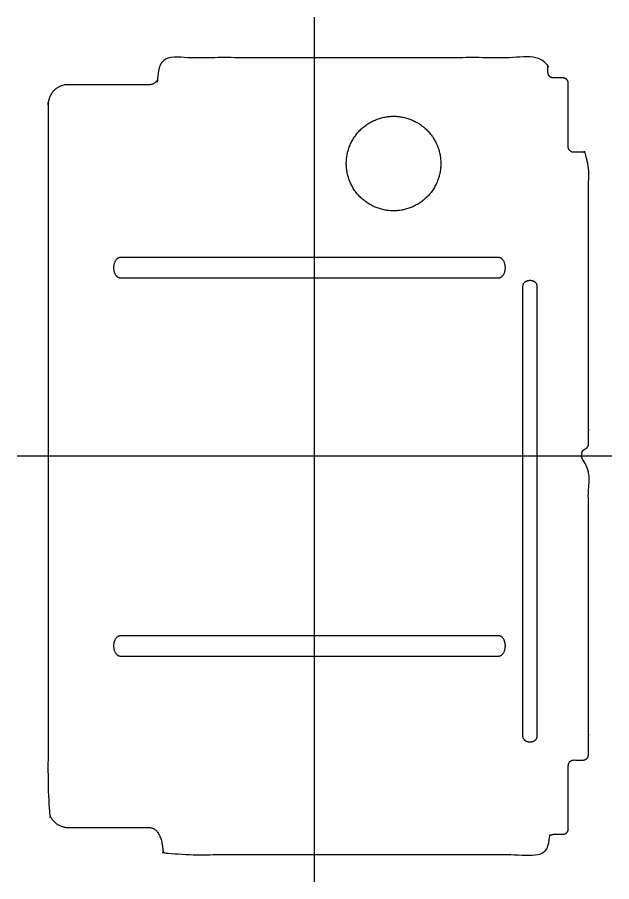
# Model space of a CAD drawing. Header units: inches. Extents: x -39 to 46.7, y -58 to 11.1.
# Drawn here: x -39 to -28, y -36.62 to -20.62 of the extents above; entities that cross this region are included whole.
import ezdxf

# ---------------------------------------------------------------- set-up
doc = ezdxf.new("R2010")
doc.units = ezdxf.units.IN
doc.header["$MEASUREMENT"] = 0
for name, color, linetype, true_color in [('Guides', 1, 'Continuous', 0xff0000), ('Pockets', 123, 'Continuous', 0x3fbfbf), ('Tote Outline', 96, 'Continuous', 0x007f00), ('Vertical Slots', 18, 'Continuous', 0x000000)]:
    doc.layers.add(name, color=color, linetype=linetype, true_color=true_color)

msp = doc.modelspace()

# ---------------------------------------------------------------- linework, layer by layer
at = {"layer": 'Guides'}
for p, q in [((-33.5, -36.625), (-33.5, -20.625)), ((-28, -28.75), (-39, -28.75))]:
    msp.add_line(p, q, dxfattribs=at)
at = {"layer": 'Pockets'}
for p, q in [((-29.648, -25.603, 0.375), (-29.648, -33.933, 0.375)), ((-29.378, -33.933, 0.375), (-29.378, -25.603, 0.375))]:
    msp.add_line(p, q, dxfattribs=at)
msp.add_rational_spline([(-32.912, -23.332, 0.375), (-32.912, -24.207, 0.375), (-32.037, -24.207, 0.375), (-31.162, -24.207, 0.375), (-31.162, -23.332, 0.375), (-31.162, -22.457, 0.375), (-32.037, -22.457, 0.375), (-32.912, -22.457, 0.375), (-32.912, -23.332, 0.375)], [1, 0.707106781187, 1, 0.707106781187, 1, 0.707106781187, 1, 0.707106781187, 1], degree=2, knots=[0, 0, 0, 2.356194, 2.356194, 4.712389, 4.712389, 7.068583, 7.068583, 9.424778, 9.424778, 9.424778], dxfattribs=at)
for points in [[(-29.513, -25.499, 0.375), (-29.648, -25.499, 0.375), (-29.648, -25.603, 0.375)], [(-29.378, -25.603, 0.375), (-29.378, -25.499, 0.375), (-29.513, -25.499, 0.375)], [(-29.648, -33.933, 0.375), (-29.648, -34.037, 0.375), (-29.513, -34.037, 0.375)], [(-29.513, -34.037, 0.375), (-29.378, -34.037, 0.375), (-29.378, -33.933, 0.375)]]:
    msp.add_rational_spline(points, [1, 0.707106781187, 1], degree=2, dxfattribs=at)
at = {"layer": 'Tote Outline'}
msp.add_rational_spline([(-29.179, -21.648, 0.375), (-29.179, -21.69, 0.375), (-29.15, -21.719, 0.375), (-29.12, -21.748, 0.375), (-29.079, -21.748, 0.375), (-28.992, -21.748, 0.375), (-28.904, -21.748, 0.375), (-28.863, -21.748, 0.375), (-28.833, -21.777, 0.375), (-28.804, -21.807, 0.375), (-28.804, -21.848, 0.375), (-28.804, -22.435, 0.375), (-28.804, -23.023, 0.375), (-28.804, -23.123, 0.375), (-28.704, -23.123, 0.375), (-28.617, -23.123, 0.375), (-28.53, -23.123, 0.375), (-28.43, -23.123, 0.375), (-28.43, -23.223, 0.375), (-28.429, -25.873, 0.375), (-28.429, -28.523, 0.375), (-28.429, -28.564, 0.375), (-28.458, -28.594, 0.375), (-28.473, -28.608, 0.375), (-28.492, -28.616, 0.375), (-28.554, -28.641, 0.375), (-28.554, -28.708, 0.375), (-28.554, -28.741, 0.375), (-28.554, -28.773, 0.375), (-28.554, -28.84, 0.375), (-28.492, -28.866, 0.375), (-28.429, -28.891, 0.375), (-28.429, -28.958, 0.375), (-28.429, -31.616, 0.375), (-28.43, -34.273, 0.375), (-28.43, -34.373, 0.375), (-28.53, -34.373, 0.375), (-28.617, -34.373, 0.375), (-28.704, -34.373, 0.375), (-28.804, -34.373, 0.375), (-28.804, -34.473, 0.375), (-28.804, -35.06, 0.375), (-28.804, -35.648, 0.375), (-28.804, -35.748, 0.375), (-28.904, -35.748, 0.375), (-28.992, -35.748, 0.375), (-29.079, -35.748, 0.375), (-29.179, -35.748, 0.375), (-29.179, -35.848, 0.375), (-29.179, -35.935, 0.375), (-29.179, -36.023, 0.375), (-29.179, -36.123, 0.375), (-29.279, -36.123, 0.375), (-32.743, -36.123, 0.375), (-36.208, -36.123, 0.375), (-36.301, -36.123, 0.375), (-36.307, -36.03, 0.375), (-36.338, -35.623, 0.375), (-36.554, -35.623, 0.375), (-37.492, -35.623, 0.375), (-38.053, -35.623, 0.375), (-38.429, -35.622, 0.375), (-38.429, -35.248, 0.375), (-38.429, -28.748, 0.375), (-38.429, -22.248, 0.375), (-38.429, -21.864, 0.375), (-38.053, -21.873, 0.375), (-37.492, -21.873, 0.375), (-36.554, -21.873, 0.375), (-36.338, -21.873, 0.375), (-36.307, -21.466, 0.375), (-36.3, -21.373, 0.375), (-36.208, -21.373, 0.375), (-32.743, -21.373, 0.375), (-29.279, -21.373, 0.375), (-29.179, -21.373, 0.375), (-29.179, -21.473, 0.375), (-29.179, -21.561, 0.375), (-29.179, -21.648, 0.375)], [1, 0.923735052355, 1, 0.923735052355, 1, 1, 1, 0.923735052355, 1, 0.923735052355, 1, 1, 1, 0.707106781186, 1, 1, 1, 0.707155997279, 1, 1, 1, 0.92386621371, 1, 0.961142610731, 0.961949522277, 0.797626597308, 0.961949522277, 0.961949522277, 0.961949522277, 0.751993284982, 0.855035371436, 0.708939931754, 0.855035371436, 0.855035371436, 0.855035371436, 0.604643391935, 0.855035371436, 0.855035371436, 0.855035371436, 0.604601309297, 0.855035371436, 0.855035371436, 0.855035371436, 0.604601309297, 0.855035371436, 0.855035371436, 0.855035371436, 0.604601309297, 0.855035371436, 0.855035371436, 0.855035371436, 0.604601309297, 0.855035371436, 0.855035371436, 0.855035371436, 0.626890491037, 0.855035371436, 0.743441556371, 0.888076672808, 0.888076672808, 0.888076672808, 0.627965037556, 0.888076672808, 0.888076672808, 0.888076672808, 0.627965099572, 0.888076548777, 0.888076548777, 0.888076548777, 0.743463081718, 0.855001881588, 0.626903387053, 0.855001881588, 0.855001881588, 0.855001881588, 0.604577628397, 0.855001881588, 0.855001881588, 1], degree=2, knots=[0, 0, 0, 0.078615, 0.078615, 0.157231, 0.157231, 0.273696, 0.273696, 0.352311, 0.352311, 0.430927, 0.430927, 1.818318, 1.818318, 1.975397, 1.975397, 2.091222, 2.091222, 2.248288, 2.248288, 7.40211, 7.40211, 7.480657, 7.480657, 7.520745, 7.520745, 7.639378, 7.639378, 7.685481, 7.685481, 7.80255, 7.80255, 7.921198, 7.921198, 13.089218, 13.089218, 13.246284, 13.246284, 13.362108, 13.362108, 13.519188, 13.519188, 14.906778, 14.906778, 15.063858, 15.063858, 15.180524, 15.180524, 15.337604, 15.337604, 15.841958, 15.841958, 15.999037, 15.999037, 21.714733, 21.714733, 21.864297, 21.864297, 22.519472, 22.519472, 23.526282, 23.526282, 25.097079, 25.097079, 36.990971, 36.990971, 38.561768, 38.561768, 39.568578, 39.568578, 40.223655, 40.223655, 40.373206, 40.373206, 46.088902, 46.088902, 46.245981, 46.245981, 46.749926, 46.749926, 46.749926], dxfattribs=at)
at = {"layer": 'Vertical Slots'}
for p, q in [((-30.093, -25.073, 0.375), (-37.093, -25.073, 0.375)), ((-37.093, -25.448, 0.375), (-30.093, -25.448, 0.375)), ((-30.093, -32.073, 0.375), (-37.093, -32.073, 0.375)), ((-37.093, -32.448, 0.375), (-30.093, -32.448, 0.375))]:
    msp.add_line(p, q, dxfattribs=at)
for points, knots in [([(-37.093, -25.073, 0.375), (-37.218, -25.073, 0.375), (-37.218, -25.26, 0.375), (-37.218, -25.448, 0.375), (-37.093, -25.448, 0.375)], [7.3926991, 7.3926991, 7.3926991, 7.5890486, 7.5890486, 7.7853982, 7.7853982, 7.7853982]), ([(-30.093, -25.448, 0.375), (-29.968, -25.448, 0.375), (-29.968, -25.26, 0.375), (-29.968, -25.073, 0.375), (-30.093, -25.073, 0.375)], [14.7853982, 14.7853982, 14.7853982, 14.9817477, 14.9817477, 15.1780972, 15.1780972, 15.1780972]), ([(-37.093, -32.073, 0.375), (-37.218, -32.073, 0.375), (-37.218, -32.26, 0.375), (-37.218, -32.448, 0.375), (-37.093, -32.448, 0.375)], [7, 7, 7, 7.1963495, 7.1963495, 7.3926991, 7.3926991, 7.3926991]), ([(-30.093, -32.448, 0.375), (-29.968, -32.448, 0.375), (-29.968, -32.26, 0.375), (-29.968, -32.073, 0.375), (-30.093, -32.073, 0.375)], [14.3926991, 14.3926991, 14.3926991, 14.5890486, 14.5890486, 14.7853982, 14.7853982, 14.7853982])]:
    msp.add_rational_spline(points, [1, 0.707106781187, 1, 0.707106781187, 1], degree=2, knots=knots, dxfattribs=at)

doc.saveas('drawing.dxf')
